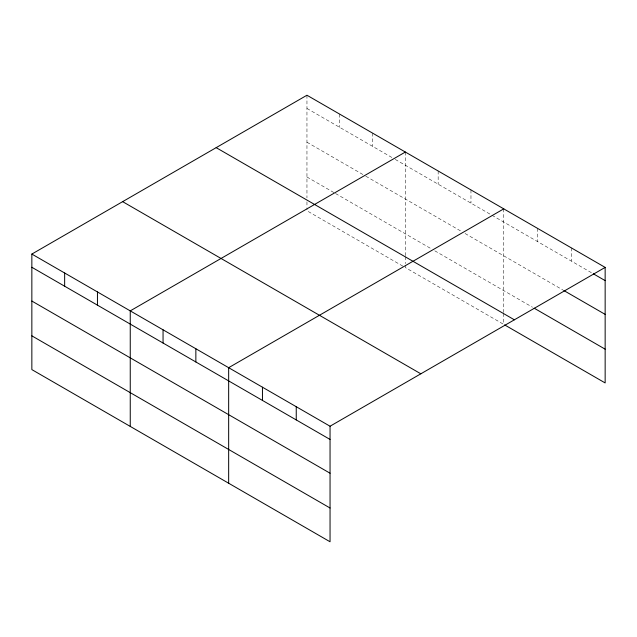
<?xml version="1.0" encoding="UTF-8"?>
<svg xmlns="http://www.w3.org/2000/svg" width="637" height="637" viewBox="0 0 637 637"><rect width="100%" height="100%" fill="white"/><g stroke="black" fill="none" stroke-linecap="round" stroke-linejoin="round"><path stroke-width="0.48" stroke-dasharray="3.19 2.39" d="M306.954 108.449L391.906 157.49M395.266 159.433L491.151 214.788M491.987 215.274L592.474 273.297M306.954 142.218L364.993 175.724M365.829 176.21L461.714 231.565M465.074 233.508L562.909 289.986M306.954 177.006L334.712 193.035M335.556 193.521L431.432 248.876M434.8 250.819L532.492 307.217M402.839 266.131L306.954 210.775L306.954 207.797M502.919 323.915L405.363 267.588L405.363 264.61M571.357 247.881L571.357 261.098M537.556 228.372L537.556 241.59M503.763 208.856L503.763 312.48M503.763 313.476L503.763 324.4M470.966 189.922L470.966 203.139M438.16 170.987L438.16 184.204M405.363 152.044L405.363 255.668M405.363 256.663L405.363 263.614M372.557 133.109L372.557 146.327M339.76 114.174L339.76 127.384M306.954 95.231L306.954 197.86M306.954 201.833L306.954 206.802"/><path stroke-width="0.96" d="M330.046 473.211L330.046 426.225L31.85 254.067L31.85 369.603L330.046 541.769L330.046 473.211L31.85 301.046M504.608 324.886L605.15 382.933L605.15 267.397L306.954 95.231L31.85 254.067M405.363 152.044L130.251 310.88L130.251 426.416M503.763 208.856L228.659 367.692L228.659 483.228M330.046 426.225L605.15 267.397M593.318 273.783L605.15 280.614M563.753 290.48L605.15 314.375M534.18 308.197L605.15 349.172M216.174 147.649L514.362 319.806M122.638 201.65L420.826 373.808M31.85 267.277L330.046 439.442M31.85 335.842L330.046 508M296.245 406.717L296.245 419.926M262.452 387.2L262.452 400.418M195.854 348.75L195.854 361.967M163.056 329.815L163.056 343.032M97.453 291.937L97.453 305.155M64.648 273.002L64.648 286.22"/></g></svg>
